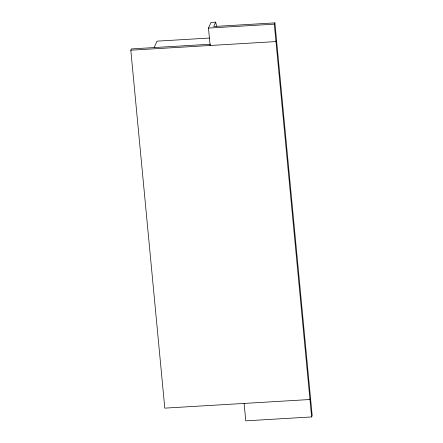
<?xml version="1.0" encoding="UTF-8"?>
<svg xmlns="http://www.w3.org/2000/svg" width="443" height="443" viewBox="0 0 443 443"><rect width="100%" height="100%" fill="white"/><g stroke="black" fill="none" stroke-linecap="round" stroke-linejoin="round"><path stroke-width="0.66" d="M244.11 403.429L245.765 420.85L311.612 416.941L312.188 415.65L274.893 22.881L213.698 26.514L215.658 22.15L211.006 22.427L208.47 28.07L210.126 45.491M310.532 398.235L309.956 399.514L164.796 408.136L130.812 50.197L131.388 48.918L210.536 44.217M154.153 47.567L157.038 41.155L209.445 38.043M276.548 40.296L275.972 41.581L130.812 50.197M311.612 416.941L274.317 24.16L274.893 22.881M208.47 28.07L274.317 24.16M215.658 22.15L216.599 26.082"/></g></svg>
